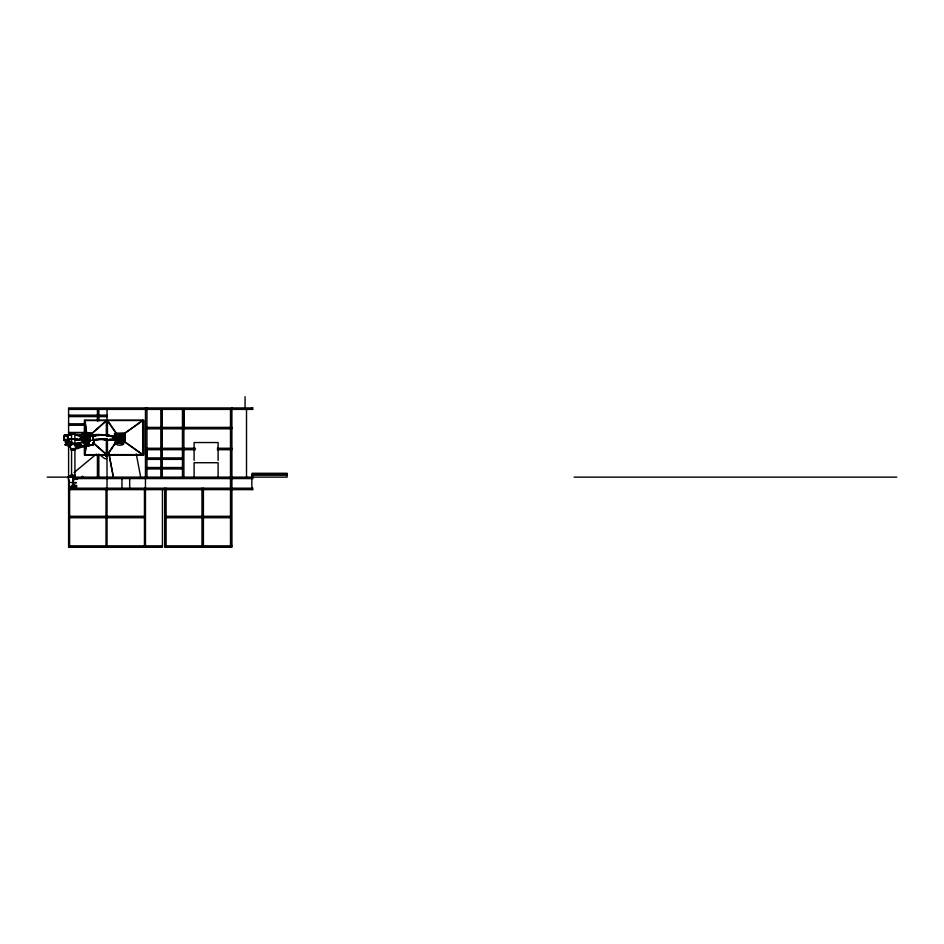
<?xml version="1.0" encoding="UTF-8"?>
<svg xmlns="http://www.w3.org/2000/svg" width="944" height="944" viewBox="0 0 944 944"><rect width="100%" height="100%" fill="white"/><g stroke="black" fill="none" stroke-linecap="round" stroke-linejoin="round"><path stroke-width="1.42" d="M73.526 477.133L73.526 476.413L72.605 486.691M82.588 477.133L82.517 476.177L82.517 477.133M183.903 428.824L183.903 477.133M64.015 436.86C63.39 434.877 68.003 434.252 68.346 435.739M67.815 435.998L67.685 436.86A3.363 1.652 -90 0 0 68.593 439.774M82.506 433.662L82.907 434.476L68.593 433.898M83.332 433.792C84.783 433.709 82.765 433.803 83.048 433.544M83.768 434.759L83.733 435.42A6.337 3.941 -90 0 1 84.122 436.954M83.981 434.771L84.205 435.396L83.945 434.5M83.992 442.252L83.863 441.768A6.337 3.941 -90 0 0 84.264 440.234M89.279 434.287C88.642 431.656 87.804 435.267 89.055 433.91M89.114 435.42A6.337 3.941 -90 0 0 88.712 440.234A6.337 3.941 -90 0 1 88.972 435.42L88.075 433.969L88.76 433.072M88.878 434.476L89.597 433.544M89.161 435.231L88.795 434.37M89.444 433.851L89.468 440.73M89.668 433.851L89.385 434.134M115.168 436.848L115.557 433.567L123.522 433.603L123.664 444.117C116.844 447.798 115.605 441.591 114.519 444.187M114.767 434.936C115.05 432.564 114.519 435.42 115.852 434.464M115.451 444.187L115.038 443.22M116.053 443.326L115.911 442.193A6.337 4.814 -90 0 0 116.549 439.031M115.935 442.583L116.018 442.193A6.337 4.814 -90 0 0 116.667 439.031M122.803 434.405C120.077 433.603 124.266 434.983 123.157 434.228M122.921 444.069C123.817 442.559 120.844 445.686 122.39 442.583M122.484 442.783L122.319 442.193A6.337 4.814 -90 0 1 122.319 435.857L121.658 434.724M121.8 444.447L122.803 443.645L121.516 443.243M96.028 435.361L93.196 435.998L93.019 437.166A3.363 2.561 -90 0 0 94.294 440.081M85.444 438.405L85.727 439.054M85.444 438.771L85.727 438.134M109.539 435.597L108.548 435.597L110.224 435.538M93.657 440.4C94.601 449.521 79.426 444.01 74.21 448.907L83.709 445.462L87.898 444.671L90.86 445.19M93.338 444.872L93.928 440.4L93.432 444.884L84.913 446.134L76.346 448.907L70.894 449.049M86.199 444.541L84.818 454.666L106.79 454.666L93.137 442.583M84.96 454.949L86.341 444.825M81.278 439.68L80.889 439.161M80.594 439.102L82.329 439.597M88.83 439.479L88.819 438.134L89.055 439.479L90.329 439.479M88.583 436.022L88.76 437.355L89.055 436.022L90.329 436.022M70.647 434.264L63.862 435.691L63.744 436.86A3.363 1.652 -90 0 0 64.581 439.774M71.473 439.22L68.44 439.609A3.174 1.558 -90 0 1 67.72 436.045L69.065 434.865L67.366 435.184M74.753 444.117L73.986 443.479M82.411 433.438L82.576 434.405M83.544 433.992L83.461 433.308M83.686 434.842L84.075 434.122M83.686 441.945L83.733 441.768A6.337 3.941 -90 0 0 84.122 440.234M87.414 439.845L87.414 437.343M89.055 443.527C87.544 440.529 76.912 445.45 88.913 442.984M89.149 443.751L88.76 442.689L88.063 443.397L88.878 444.081L84.594 443.574L88.63 442.488M119.003 438.901L119.605 438.335M68.711 439.88L68.77 439.644A2.065 1.015 -90 0 0 69.018 439.432M115.994 444.069L115.546 439.444M120.655 439.857L120.655 438.193M121.516 434.806L122.968 433.98M123.098 443.656C123.617 443.515 123.794 444.541 122.189 443.373M90.152 436.222L90.022 437.166A3.363 2.561 -90 0 0 90.105 438.04L90.176 438.346M95.368 435.361L92.96 436.293A3.363 2.561 -90 0 0 94.152 440.081L96.241 439.644L94.471 440.046M85.29 438.405L85.975 437.886M86.647 439.479L86.742 436.954L81.727 437.06M83.367 433.544L83.202 442.229M83.733 434.653L83.886 434.016M84.618 437.343L84.83 436.895A2.407 1.487 -90 0 1 86.942 436.895L87.155 437.343M88.323 434.37L89.019 434.028M87.155 439.845L86.942 440.293A2.407 1.487 -90 0 1 84.83 440.293L84.618 439.432A2.879 1.794 -90 0 0 86.352 441.473M115.616 439.385L114.46 439.81M116.23 439.408L115.215 440.234M119.569 439.267L118.472 439.408M114.602 433.721L114.602 434.724M115.345 436.848L115.345 433.933L115.982 434.051M115.31 434.464L114.625 434.228L115.345 434.098M115.085 443.373L114.637 443.951L115.31 444.069M120.431 440.282L120.018 440.73A2.407 1.829 -90 0 1 117.434 440.73L117.174 440.282M122.425 443.149L121.528 443.833L122.425 444.518M85.349 438.24L86.022 438.181M94.872 439.951L95.745 439.267A2.065 1.569 -90 0 1 95.084 440.069L94.766 440.246M114.531 443.987L107.25 454.63L142.981 454.63L124.773 441.91L124.773 433.237L142.981 420.505L107.25 420.505L116.147 433.52L125.068 433.52M114.72 444.27L107.451 454.925L107.451 439.019M119.912 440.105L120.018 437.485L114.425 437.485L120.431 437.78M65.278 444.884C67.012 443.692 70.765 446.193 70.706 448.601L72.228 448.601M64.322 435.868L67.626 435.526L66.399 435.868M83.544 433.166L83.426 442.229M119.074 438.417C118.566 441.391 120.903 437.391 119.617 439.031M95.025 439.951L98.707 438.948M114.389 433.721L115.251 433.886M122.012 433.603L122.39 435.467M123.227 434.559L122.531 433.862M122.012 443.22L121.811 444.187M82.293 439.845L83.19 439.479M86.6 433.544L84.818 420.528L106.79 420.528L92.087 433.544L86.164 433.261L92.005 433.261L106.696 420.245L106.696 436.152M67.602 439.939L67.803 439.762A2.065 1.015 -90 0 0 68.015 439.432M68.806 439.762L68.393 439.774A3.363 1.652 -90 0 1 67.626 435.998M76.181 445.615L76.216 445.592A11.434 9.428 90 0 1 80.972 444.341M71.921 474.372L68.593 477.133L68.593 445.426M74.128 472.531L96.312 454.099M119.746 440.234L120.159 437.391A2.407 1.829 -90 0 0 117.587 437.332M116.147 433.52L124.903 433.237L142.804 420.222L142.804 454.925L124.773 441.91M83.91 434.37L88.984 434.016M84.04 434.37L84.523 434.37A6.337 3.941 -90 0 0 88.453 434.37M89.066 443.397L88.618 442.712L88.335 443.586M75.048 444.176L73.703 442.96M73.608 476.696L72.145 486.785M69.219 482.467L73.349 482.467M84.264 443.397L89.09 443.007M67.756 435.857L68.971 435.184M114.979 440.282L115.593 440.105M68.983 439.644L67.461 437.084L67.543 438.653M116.124 434.806L122.59 434.724L122.826 442.583L122.024 443.645L115.994 443.125M76.96 445.249C92.524 442.099 62.434 448.931 80.441 444.105M85.55 437.981L86.529 438.594L85.432 439.09M86.022 439.007L85.349 438.948L85.975 439.302M142.898 421.177L143.287 453.38L143.287 420.989M74.659 443.987L71.473 444.624M67.083 442.689L68.499 442.689M77.892 447.574L78.848 447.196M80.547 445.356L78.222 446.064M72.428 486.785L73.349 482.903L76.311 482.903M72.428 444.105L71.992 444.553M67.779 435.857L69.714 435.054M90.152 436.057L90.86 436.246M92.831 436.034L94.931 435.609M72.7 443.963L90.258 441.072M80.252 446.677L83.037 445.91M68.157 439.408L67.284 439.526M68.629 439.739L71.296 439.031M76.877 443.267L78.848 442.736M66.871 434.995L63.862 435.691M69.561 435.243L72.181 434.441M93.173 436.163L103.533 434.759L113.28 436.423A2.879 2.195 -90 0 1 111.156 440.057L102.813 438.901M68.216 436.128L68.216 435.054L63.921 435.833L64.77 435.939M82.423 433.107L82.423 434.476M88.913 433.367L88.937 434.37M92.536 436.045L93.09 435.68M95.391 435.55L96.158 435.172L95.297 435.361M116.265 434.724L116.82 434.806A6.337 4.814 -90 0 0 121.634 434.806M94.129 439.81L96.559 439.526L95.049 439.833M96.559 439.526L96.264 439.833M94.483 440.046L102.813 439.09M84.807 445.462L87.627 444.978M114.991 443.125L114.307 444.187L115.64 444.506M123.192 444.506L123.192 433.556M69.36 438.96L71.284 438.641M71.449 438.641L69.018 439.88L63.637 439.939M92.677 436.057L91.143 436.27M81.125 442.17L85.786 441.438M93.043 435.361L103.215 434.747M93.185 435.55C93.491 432.765 119.44 436.352 113.705 436.824M93.727 435.55L99.84 434.747M93.704 435.361L94.907 435.361M72.299 443.373L71.591 443.574L72.133 444.022M66.481 435.904L64.204 435.963M68.334 434.629L70.812 434.452M87.627 441.296L89.798 441.143M80.854 439.373L81.526 438.11M115.451 440.01L114.92 440.282M98.589 438.948L102.943 438.901M253.027 407.95L68.593 407.95L68.593 435.337M68.593 409.389L253.027 409.389M68.593 415.159L97.421 415.159M98.483 415.159L107.026 415.159M68.593 416.599L97.421 416.599M98.483 416.599L107.026 416.599M68.593 423.809L84.441 423.809M68.593 425.248L84.441 425.248M146.957 427.384L231.894 427.384M146.957 428.824L231.894 428.824M68.593 432.458L84.441 432.458M83.45 433.119L90.235 433.497M76.452 435.101L78.234 435.42M64.345 435.29L67.697 435.29M76.429 435.29L78.505 435.703M76.995 435.231L78.175 435.514M90.069 435.597L93.432 435.597M79.638 435.868L81.054 436.045M79.603 436.01L81.491 436.447L79.662 436.517M87.556 436.022L88.83 436.022M110.472 436.152L111.675 436.352M104.147 439.338L110.554 440.116A3.08 2.336 -90 0 0 113.54 436.376L112.548 436.376M110.495 436.317L111.404 436.435M113.245 436.317L112.407 436.435M81.314 437.06L86.636 437.06L86.836 438.594M88.83 436.978L89.302 436.022M87.556 437.343L85.68 437.343A1.251 0.979 -90 0 0 84.712 438.807A1.251 0.979 -90 0 0 86.01 439.762A1.251 0.979 -90 0 0 86.529 437.969L86.435 437.827M80.653 437.627L81.609 437.627M80.653 437.733L85.007 437.827M119.121 437.78L120.726 437.78M112.631 437.933L115.121 437.933M80.653 438.11L83.473 438.11M115.439 438.158L112.902 438.158L118.555 438.264M88.594 438.417L89.291 438.417M79.615 438.877L81.361 438.877M79.768 439.184L80.594 439.184M79.898 438.11L79.898 439.302L80.653 439.397M81.514 439.314L82.801 439.314M83.32 439.314L84.311 439.314M115.18 439.314L113.351 439.373M78.954 439.621L75.744 439.739A2.879 1.416 -90 0 0 76.452 439.361M113.009 439.432L114.79 439.432A1.251 0.814 -90 0 0 116.36 439.349M113.398 439.621L114.413 439.621M114.743 439.751L117.894 439.751L117.894 438.264M77.62 439.361A2.879 1.416 -90 0 1 76.912 439.751L78.258 439.939A3.08 1.51 -90 0 0 79.013 439.526M87.556 439.845L81.125 439.692M107.687 439.928L110.436 439.928M63.637 440.093L68.322 440.093M89.456 440.4L95.828 440.069A2.065 1.569 -90 0 0 96.406 439.314M110.837 439.208A2.879 2.195 -90 0 1 109.292 440.057L110.283 440.246A3.08 2.336 -90 0 0 111.935 439.338M114.236 440.282L120.726 440.282M64.44 440.765L68.487 440.765L72.476 442.429M84.405 443.208L88.819 443.208M84.712 444.069L88.653 444.081M195.479 448.258L146.957 448.258L146.898 457.911L160.834 457.911M217.368 448.258L231.894 448.258M72.794 448.601L73.396 448.601M70.942 448.742L72.228 448.742M72.794 448.742L73.396 448.742M146.957 449.698L195.384 449.698M217.332 449.698L231.894 449.698M71.083 450.253L75.296 450.253M105.586 456.33L107.026 456.33L104.985 454.748M162.274 457.911L182.452 457.911M107.026 458.619L104.666 458.619L98.86 454.123L98.86 477.133M146.898 459.362L160.834 459.362M162.274 459.362L182.452 459.362M146.898 467.528L160.834 467.528M162.274 467.528L182.452 467.528M146.898 468.967L160.834 468.967M162.274 468.967L182.452 468.967M287.141 473.77L252.555 473.77L252.555 477.121M71.272 475.21L75.201 475.21M252.072 475.21L287.141 475.21M252.072 475.67L252.072 476.626M47.2 477.133L287.141 477.133L287.141 473.286L252.072 473.286L252.072 477.121M574.129 477.133L896.8 477.133M72.877 478.573L253.027 478.573M73.007 479.056L77.467 479.056M73.502 479.34L77.467 479.34M73.361 479.823L74.257 479.823M72.263 482.467L76.311 482.467M73.231 484.626L74.387 484.626M72.074 485.499L76.676 485.499L76.676 487.222L70.186 487.222M68.393 477.133L69.325 486.608L72.712 486.785M68.593 488.19L253.027 488.19M68.593 489.629L253.027 489.629M69.608 516.297L144.444 516.297M166.12 516.297L230.501 516.297M69.608 517.737L144.444 517.737M166.12 517.737L230.501 517.737M68.593 545.844L162.439 545.844M164.681 545.844L231.941 545.844M68.475 443.456L67.059 442.854M115.9 440.022L114.79 439.857M81.184 439.432L82.801 439.633M66.764 444.6C60.522 444.364 71.036 445.438 70.706 448.601M100.064 439.09L110.554 440.116L102.943 439.279L94.223 439.916A3.174 2.407 -90 0 1 93.102 436.352M99.946 439.279L107.687 440.14A3.08 2.336 -90 0 0 109.941 439.338M114.578 439.857L113.787 439.786M115.782 439.975L117.894 440.282M74.021 438.783L79.426 439.739A2.879 1.416 -90 0 0 80.795 436.128L74.493 434.452M74.187 438.984L79.202 439.833A3.08 1.51 -90 0 0 81.054 436.069M70.175 438.984L72.889 439.22M99.946 438.901L102.872 439.184M74.659 434.264L81.007 435.845M113.622 439.349L114.425 439.456M79.615 438.96L80.7 439.09M82.694 439.585L84.311 439.845M65.042 440.765L68.841 441.544L72.499 444.117M113.811 439.751L112.643 439.479M74.021 438.594L79.119 439.81L75.19 439.833A3.08 1.51 -90 0 0 76.334 439.526M70.175 438.594L72.889 439.031M109.362 454.678L109.256 454.63M122.46 433.803L122.189 434.688M116.678 434.724L116.018 435.857A6.337 4.814 -90 0 1 116.501 437.391M104.265 439.338L108.418 440.046A2.879 2.195 -90 0 0 109.964 439.208M121.658 443.326L122.543 443.491M114.991 444.541L114.389 444.329M108.56 435.396L109.292 435.538M106.507 435.208L108.289 435.538M106.613 435.396L108.383 435.727M81.42 439.243L84.5 439.845M114.814 439.385L118.13 440.282M89.774 433.119L90.081 439.479M88.5 433.072L89.066 433.792M115.416 439.727L117.15 440.116L117.15 438.547L115.416 438.547L115.439 439.786L114.436 440.282M76.204 445.769L76.24 445.78A11.434 9.428 -90 0 0 80.995 444.53M110.731 436.175L112.961 436.683M114.637 439.526L114.885 439.526M79.508 439.243L81.691 439.845M81.88 439.845L81.644 438.11M114.696 440.282L112.395 439.456M69.561 486.785L68.192 476.826L75.284 477.133M84.276 443.55L88.819 442.889M115.074 439.644L115.168 444.117M116.124 443.243L116.82 443.243A6.337 4.814 -90 0 1 121.634 443.243M92.087 433.544L91.651 436.152M93.055 442.866L106.696 454.949L106.696 439.043M94.247 440.246L92.736 437.391L93.279 439.692M70.234 444.105C67.319 443.173 72.417 447.763 70.245 444.223M119.817 438.523L119.711 438.417A1.251 0.814 -90 0 1 119.522 440.105A1.251 0.814 -90 0 1 118.413 439.656A1.251 0.814 -90 0 1 118.72 437.945M116.348 433.237L107.451 420.222L107.451 436.128M82.93 436.86L83.332 437.745M64.735 439.385L63.909 437.084L64.546 439.939M120.277 437.78L120.018 437.332A2.407 1.829 -90 0 0 117.434 437.332M115.203 444.317L115.286 443.645M84.807 439.845L85.019 440.293A2.407 1.487 -90 0 0 87.131 440.293L87.131 436.895A2.407 1.487 -90 0 0 85.019 436.895L82.624 437.343A1.251 0.979 -90 0 0 82.14 437.509M83.166 437.06L83.461 437.745M117.044 439.668L117.587 440.73A2.407 1.829 -90 0 0 120.171 440.73M113.386 436.175L113.563 437.933M136.278 454.029L140.585 476.673M109.079 454.029L113.127 475.505M108.914 454.052L113.209 476.685M84.96 420.245L86.742 433.261M69.219 482.903L69.431 485.228M80.865 436.045L80.972 437.627M83.815 442.347L83.863 435.42A6.337 3.941 -90 0 1 84.264 436.954M73.549 476.413L73.632 477.133M251.859 407.95L251.859 409.389M251.788 475.764L251.788 476.531M251.859 477.133L251.859 489.629M246.514 409.389L246.514 477.133M245.074 396.716L245.074 407.985M231.894 407.95L231.941 547.284L164.681 547.284L164.681 488.19M230.501 409.389L230.501 427.384M230.501 428.824L230.501 448.258M230.501 449.698L230.501 477.133M230.501 478.573L230.501 545.844M218.111 460.389L218.111 442.547L194.098 442.547L194.098 460.389M218.111 477.133L218.111 462.725L194.098 462.725L194.098 477.133M203.408 488.19L203.408 545.844M201.969 488.19L201.969 545.844M182.452 409.389L182.452 427.384M182.452 428.824L182.452 448.258M182.452 449.698L182.452 477.133M166.12 488.19L166.12 545.844M162.439 489.629L162.439 547.284L68.593 547.284L68.593 479.953M162.274 409.389L162.274 427.384M162.274 428.824L162.274 448.258M162.274 449.698L162.274 477.133M160.834 409.389L160.834 427.384M160.834 428.824L160.834 448.258M160.834 449.698L160.834 477.133M146.957 407.95L146.957 477.133M145.459 547.284L145.459 407.95L145.411 409.389M144.444 488.19L144.444 545.844M142.674 420.222L142.674 454.925M129.67 478.573L129.67 488.19M124.903 433.237L124.903 441.91M121.941 478.573L121.941 488.19M117.681 438.264L117.681 440.282M117.41 438.264L117.41 440.282M115.817 439.739L115.817 442.583M110.283 440.246L110.283 440.046A2.879 2.195 -90 0 0 111.829 439.208M107.026 409.389L106.943 436.128M106.943 439.019L107.026 477.133M107.026 478.49L107.026 488.024M107.026 489.629L107.026 545.844M106.353 420.245L106.353 436.152M106.353 439.043L106.353 454.949M106.011 488.19L106.011 545.844M98.86 409.389L98.86 420.918M97.421 409.389L97.421 421.071M97.421 454.595L97.421 477.133M92.005 433.261L92.005 436.152M84.96 424.588L84.96 433.261M84.96 444.825L84.96 450.607M84.382 433.261L84.382 420.245L143.901 420.222L143.901 454.925L84.382 454.949L84.382 446.276M84.004 437.827L84.004 439.845M83.709 437.827L83.709 439.845M83.084 440.105L83.084 441.922M81.821 438.11L81.821 439.526M81.184 438.11L81.349 439.845M78.258 439.939L78.258 439.739A2.879 1.416 -90 0 0 78.966 439.361M75.614 485.499L75.614 487.222M75.402 485.499L75.402 487.222M74.918 444.766L74.918 433.166L71.567 433.166L71.567 444.766M74.918 449.108L74.918 475.21M74.305 485.499L74.305 487.222M73.679 485.499L73.679 487.222M71.567 449.108L71.567 475.21M69.608 488.19L69.608 547.284M68.593 438.842L68.593 441.792M67.213 435.054L67.213 436.128M110.944 439.338A3.08 2.336 -90 0 1 109.292 440.246M110.861 436.01A1.204 0.909 -90 0 1 111.416 436.565M64.794 439.609A3.174 1.558 -90 0 1 64.062 436.045A3.363 1.652 -90 0 0 64.77 439.774M77.668 439.526A3.08 1.51 -90 0 1 76.912 439.939M82.624 439.845A1.251 0.979 -90 0 1 81.939 439.479M83.473 439.479A1.251 0.979 -90 0 1 82.081 439.479M82.293 437.509A1.251 0.979 -90 0 1 82.777 437.343M84.618 437.851A2.879 1.794 -90 0 1 87.438 436.305A2.879 1.794 -90 0 1 87.249 441.084M85.833 439.845A1.251 0.979 -90 0 1 84.854 438.594A1.251 0.979 -90 0 1 85.833 437.343M87.367 442.181A6.337 3.941 -90 0 1 88.323 442.819M84.382 442.819A6.337 3.941 -90 0 1 86.352 441.969M83.65 439.479A1.251 0.979 -90 0 1 82.954 439.845M86.187 439.479A1.251 0.979 -90 0 1 85.503 439.845M117.221 437.591A2.879 2.183 -90 0 1 120.655 436.989A2.879 2.183 -90 0 1 120.207 441.521A2.879 2.183 -90 0 1 116.997 439.774M119.298 440.282A1.251 0.814 -90 0 1 119.097 437.815M115.911 435.857A6.337 4.814 -90 0 1 116.383 437.391M115.392 440.282A1.251 0.814 -90 0 1 114.602 439.349M116.584 439.349A1.251 0.814 -90 0 1 115.793 440.282M119.687 439.349A1.251 0.814 -90 0 1 118.897 440.282M70.741 444.058A11.434 3.705 -90 0 1 71.225 444.282M71.154 445.226A11.434 3.705 -90 0 1 70.682 444.813M70.175 475.646L70.175 477.133L70.175 475.646M183.903 409.389L183.903 427.384L183.903 409.389M65.384 442.63C68.192 445.922 68.853 440.754 65.384 442.63M88.335 434.936L88.406 434.924M116.136 435.373L116.608 435.739L116.136 435.373M116.136 442.488L116.608 442.842L116.136 442.488M121.54 435.373L122.012 435.739L121.54 435.373M121.54 442.488L122.012 442.842L121.54 442.488M90.176 438.11L90.081 437.391L90.117 438.11"/></g></svg>
